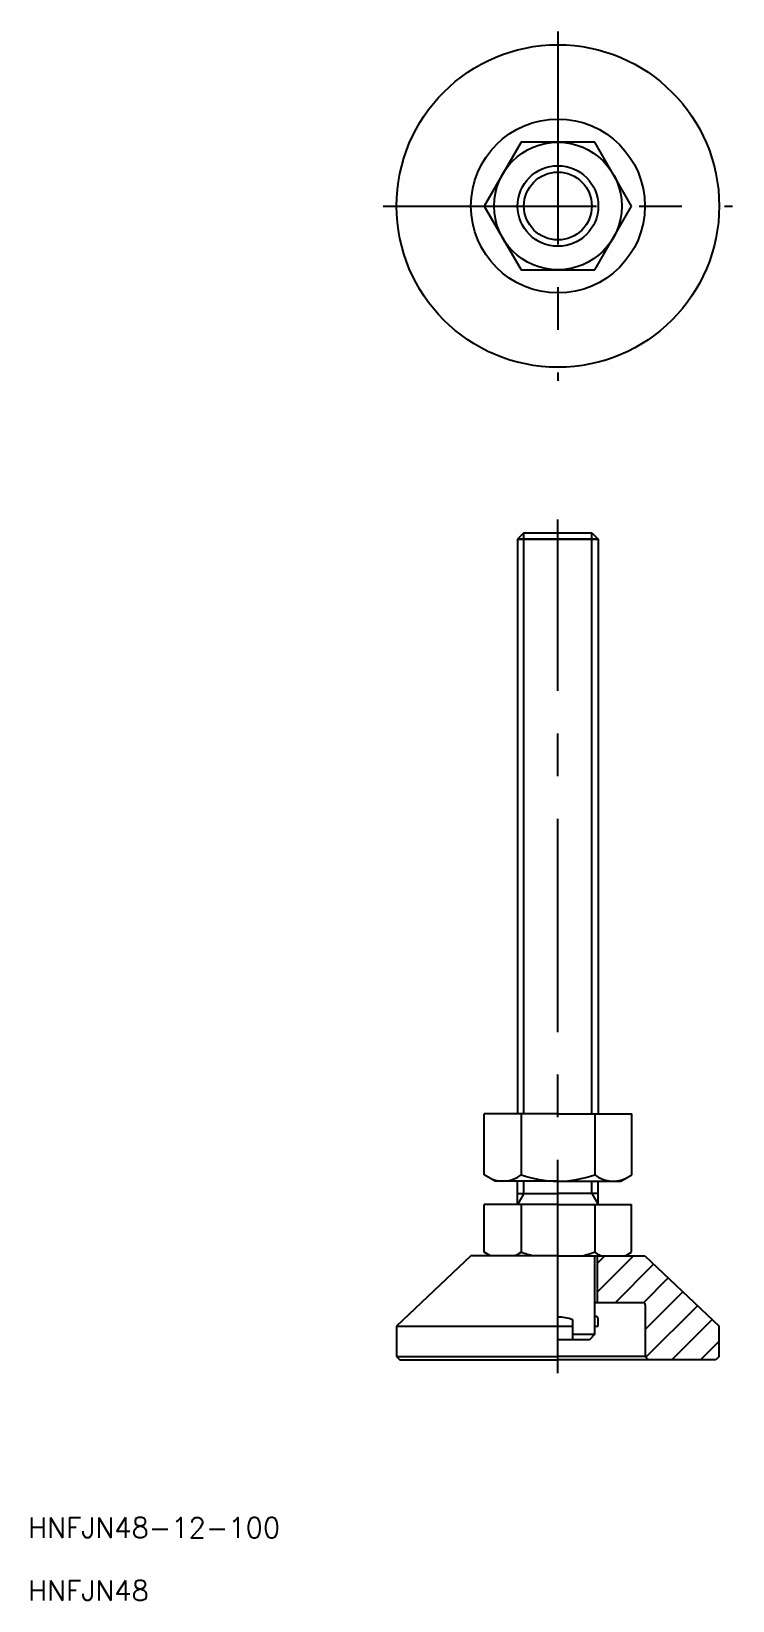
# Model space of a CAD drawing. Extents: x -78 to 26, y -36 to 198.
import ezdxf

# ---------------------------------------------------------------- set-up
doc = ezdxf.new("R2010")
doc.units = 0
doc.linetypes.add('CENTER', pattern=[50.8, 31.75, -6.35, 6.35, -6.35])
doc.layers.get('0').update_dxf_attribs({"linetype": 'CONTINUOUS'})
doc.layers.add('CENTER', color=1, linetype='CENTER')
doc.styles.get("Standard").update_dxf_attribs({"font": 'txt.shx', "height": 3, "bigfont": 'bigfont.shx'})

msp = doc.modelspace()

# ---------------------------------------------------------------- linework, layer by layer
at = {"color": 7, "linetype": 'CONTINUOUS'}
for p, q in [((-5.48, 181.25), (-10.97, 171.75)), ((5.48, 181.25), (-5.48, 181.25)), ((10.97, 171.75), (5.48, 181.25)), ((-10.97, 171.75), (-5.48, 162.25)), ((5.48, 162.25), (10.97, 171.75)), ((-5.48, 162.25), (5.48, 162.25)), ((-5.05, 123.1), (-6, 122.15)), ((-6, 122.15), (-6, 36.6)), ((-6, 122.15), (6, 122.15)), ((6, 122.15), (-6, 122.15)), ((-5.05, 123.1), (5.05, 123.1)), ((5.05, 123.1), (6, 122.15)), ((6, 122.15), (6, 36.6)), ((0.01, 36.6), (-10.96, 36.6)), ((-10.96, 27.54), (-10.96, 36.6)), ((-5.47, 36.6), (-5.47, 27.54)), ((0.01, 36.6), (10.98, 36.6)), ((5.5, 36.6), (5.5, 27.54)), ((10.98, 27.54), (10.98, 36.6)), ((-9.33, 26.6), (-10.96, 27.54)), ((0.01, 26.6), (-9.33, 26.6)), ((-6, 23.1), (-6, 26.6)), ((0.01, 26.6), (9.36, 26.6)), ((6, 23.1), (6, 26.6)), ((9.36, 26.6), (10.98, 27.54)), ((-6, 24.74), (0, 24.74)), ((6, 24.74), (0, 24.74)), ((0, 23.1), (-10.97, 23.1)), ((-10.97, 16.04), (-10.97, 23.1)), ((-5.48, 23.1), (-5.48, 16.04)), ((0, 23.1), (10.97, 23.1)), ((5.48, 23.1), (5.48, 16.04)), ((10.97, 16.04), (10.97, 23.1)), ((-12.94, 15.5), (-24, 5)), ((0, 15.5), (-12.94, 15.5)), ((-10.04, 15.5), (-10.97, 16.04)), ((0, 15.5), (-10.04, 15.5)), ((0, 0), (0, 15.5)), ((0, 15.5), (12.94, 15.5)), ((0, 15.5), (10.04, 15.5)), ((5.5, 3.8), (5.5, 15.5)), ((5.9, 8.5), (5.9, 15.5)), ((10.04, 15.5), (10.97, 16.04)), ((12.94, 15.5), (24, 5)), ((12.7, 8.5), (5.5, 8.5)), ((13, 8.2), (13, 0.5)), ((-24, 5), (0, 5)), ((-24, 5), (-24, 0.5)), ((0, 5), (2.21, 5)), ((2.21, 3), (2.21, 5.97)), ((5.5, 5), (6, 5)), ((6, 5), (6, 5.97)), ((24, 0.5), (24, 5)), ((4.7, 3), (0, 3)), ((2.21, 3.8), (5.5, 3.8)), ((5.5, 3.8), (4.7, 3)), ((-24, 0.5), (0, 0.5)), ((-24, 0.5), (-23.5, 0)), ((-23.5, 0), (0, 0)), ((13, 0.5), (0, 0.5)), ((23.5, 0), (0, 0)), ((13, 0.5), (13.5, 0)), ((24, 0.5), (23.5, 0))]:
    msp.add_line(p, q, dxfattribs=at)
at = {"color": 3, "linetype": 'CONTINUOUS'}
for p, q in [((-5.05, 36.6), (-5.05, 123.1)), ((5.05, 36.6), (5.05, 123.1)), ((-5.05, 24.74), (-5.05, 26.6)), ((5.05, 24.74), (5.05, 26.6)), ((-5.05, 24.74), (-6, 23.1)), ((5.05, 24.74), (6, 23.1)), ((5.9, 14.39), (7.01, 15.5)), ((5.9, 10.14), (11.26, 15.5)), ((8.5, 8.5), (14.25, 14.25)), ((12.74, 8.5), (16.43, 12.19)), ((13, 4.51), (18.61, 10.12)), ((13.11, 0.39), (20.78, 8.05)), ((16.97, 0), (22.96, 5.99)), ((21.21, 0), (24, 2.79))]:
    msp.add_line(p, q, dxfattribs=at)
at = {"color": 7, "linetype": 'CONTINUOUS'}
for radius in [24, 12.94, 9.5, 6]:
    msp.add_circle((0, 171.75), radius, dxfattribs=at)
at = {"color": 3, "linetype": 'CONTINUOUS'}
msp.add_circle((0, 171.75), 5.05, dxfattribs=at)
at = {"color": 7, "linetype": 'CONTINUOUS'}
for centre, radius, start, end in [((-8.22, 31.08), 4.48, 247.7759, 307.7759), ((0.01, 43.1), 16.5, 250.5846, 270), ((0.01, 43.1), 16.5, 270, 289.4153), ((8.24, 31.08), 4.48, 232.224, 292.224), ((-8.23, 19.58), 4.48, 294.4044, 307.7759), ((0, 31.6), 16.5, 250.5846, 257.3582), ((0, 31.6), 16.5, 282.6417, 289.4153), ((8.23, 19.58), 4.48, 232.224, 245.5956), ((12.7, 8.2), 0.3, 0, 90), ((0, 0), 6.36, 69.696, 90), ((5.54, 6.03), 0.467, 352.0197, 94.581)]:
    msp.add_arc(centre, radius, start, end, dxfattribs=at)
at = {"layer": 'CENTER', "color": 1, "linetype": 'CENTER'}
for p, q in [((0, 197.75), (0, 145.75)), ((-26, 171.75), (26, 171.75)), ((0, -2), (0, 125.1))]:
    msp.add_line(p, q, dxfattribs=at)

# ---------------------------------------------------------------- texts
at = {"color": 7, "linetype": 'CONTINUOUS'}
for s, p in [('HNFJN48-12-100', (-78.87, -26.49)), ('HNFJN48', (-78.87, -35.84))]:
    msp.add_text(s, height=3, dxfattribs=at).set_placement(p)

doc.saveas('drawing.dxf')
